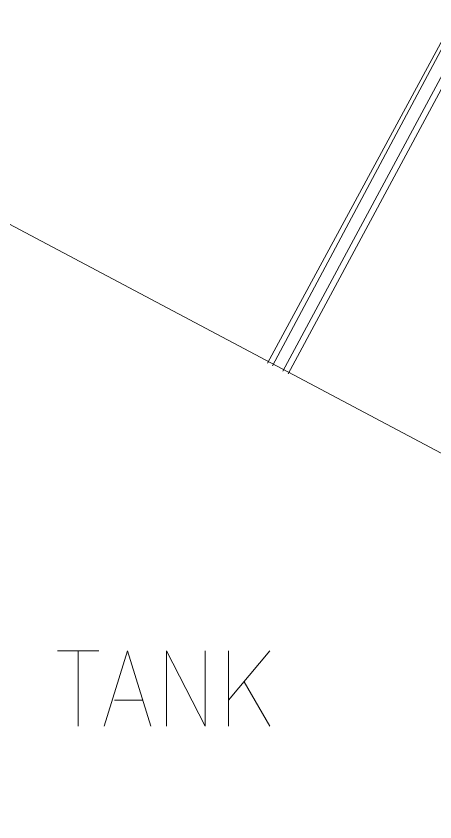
# Model space of a CAD drawing. Header units: inches. Extents: x 1969 to 240164, y 1364 to 46451.
# Drawn here: x 13917 to 14468, y 29100 to 30160 of the extents above; entities that cross this region are included whole.
import ezdxf

# ---------------------------------------------------------------- set-up
doc = ezdxf.new("R2010")
doc.units = ezdxf.units.IN
doc.header["$MEASUREMENT"] = 0
doc.layers.add('PDF_BH txt com', color=7, linetype='Continuous')
doc.layers.add('PDF_BH_Waste', color=7, linetype='Continuous')

msp = doc.modelspace()

# ---------------------------------------------------------------- linework, layer by layer
at = {"layer": 'PDF_BH txt com', "lineweight": 0}
for points in [[(13971.2, 29325.2), (14025.7, 29325.2)], [(13998.5, 29325.2), (13998.5, 29226.3)], [(14032.5, 29226.3), (14063.2, 29325.2), (14093.9, 29226.3)], [(14114.4, 29226.3), (14114.4, 29325.2), (14165.5, 29226.3), (14165.5, 29325.2)], [(14196.2, 29325.2), (14196.2, 29226.3)], [(14250.7, 29325.2), (14196.2, 29260.4)], [(14216.6, 29284.3), (14250.7, 29226.3)], [(14046.2, 29260.4), (14083.7, 29260.4)]]:
    msp.add_lwpolyline(points, dxfattribs=at)
at = {"layer": 'PDF_BH_Waste', "lineweight": 0}
for points in [[(14247.3, 29703.6), (14492.7, 30156.9), (14492.7, 30160.3), (14492.7, 30156.9), (14489.3, 30156.9), (14496.1, 30153.5), (14254.1, 29700.2)], [(14506.4, 30136.5), (14267.7, 29693.3)], [(14513.2, 30133.1), (14274.6, 29689.9)]]:
    msp.add_lwpolyline(points, dxfattribs=at)
msp.add_lwpolyline([(13265.6, 29158.2), (14356.4, 28602.5), (14792.7, 29417.2), (13712.1, 29989.9)], close=True, dxfattribs=at)

doc.saveas('drawing.dxf')
